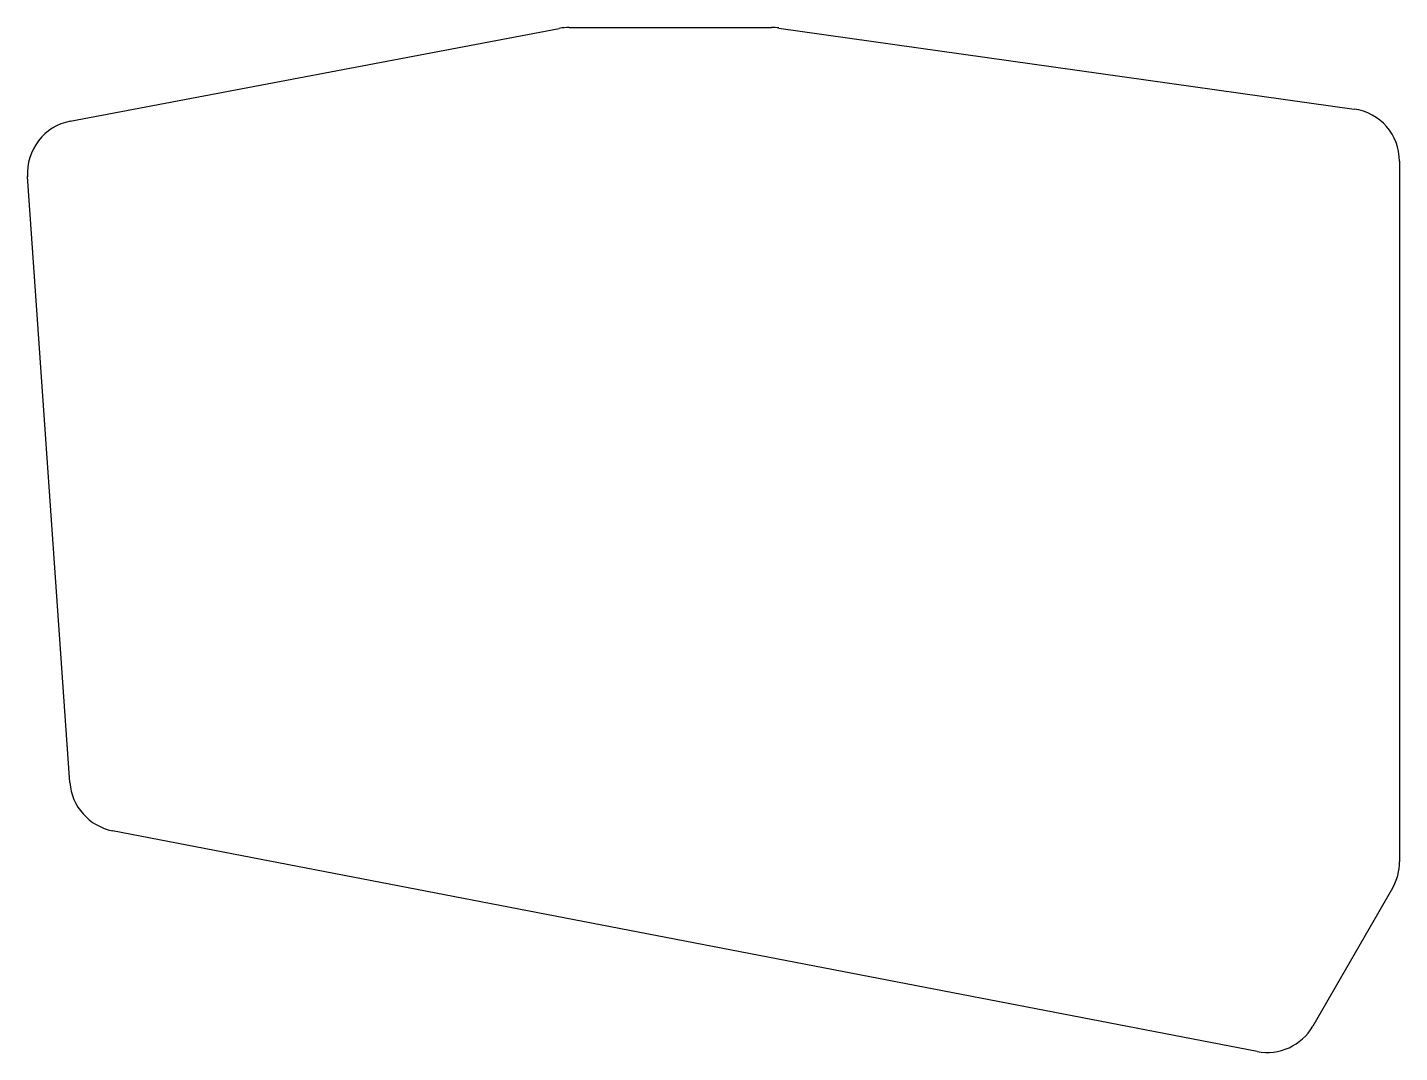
# Model space of a CAD drawing. Header units: millimetres. Extents: x 44 to 200, y -197 to -80.
import ezdxf

# ---------------------------------------------------------------- set-up
doc = ezdxf.new("R2010")
doc.units = ezdxf.units.MM

msp = doc.modelspace()

# ---------------------------------------------------------------- linework, layer by layer
for p, q in [((48.45, -91.01), (104.04, -80.46)), ((105.16, -80.36), (128.17, -80.36)), ((129.01, -80.42), (194.43, -89.63)), ((199.59, -95.57), (199.59, -175.2)), ((48.41, -166.21), (43.59, -97.32)), ((183.4, -196.79), (53.25, -171.69)), ((198.79, -178.2), (189.73, -193.9))]:
    msp.add_line(p, q)
for centre, start, end in [((105.16, -86.36), 90, 100.7458), ((128.17, -86.36), 81.9829, 90), ((193.59, -95.57), 0, 81.9829), ((49.57, -96.91), 100.7458, 184), ((54.39, -165.79), 184, 259.0817), ((193.59, -175.2), 330.008, 0), ((184.53, -190.9), 259.0817, 330.008)]:
    msp.add_arc(centre, 6, start, end)

doc.saveas('drawing.dxf')
